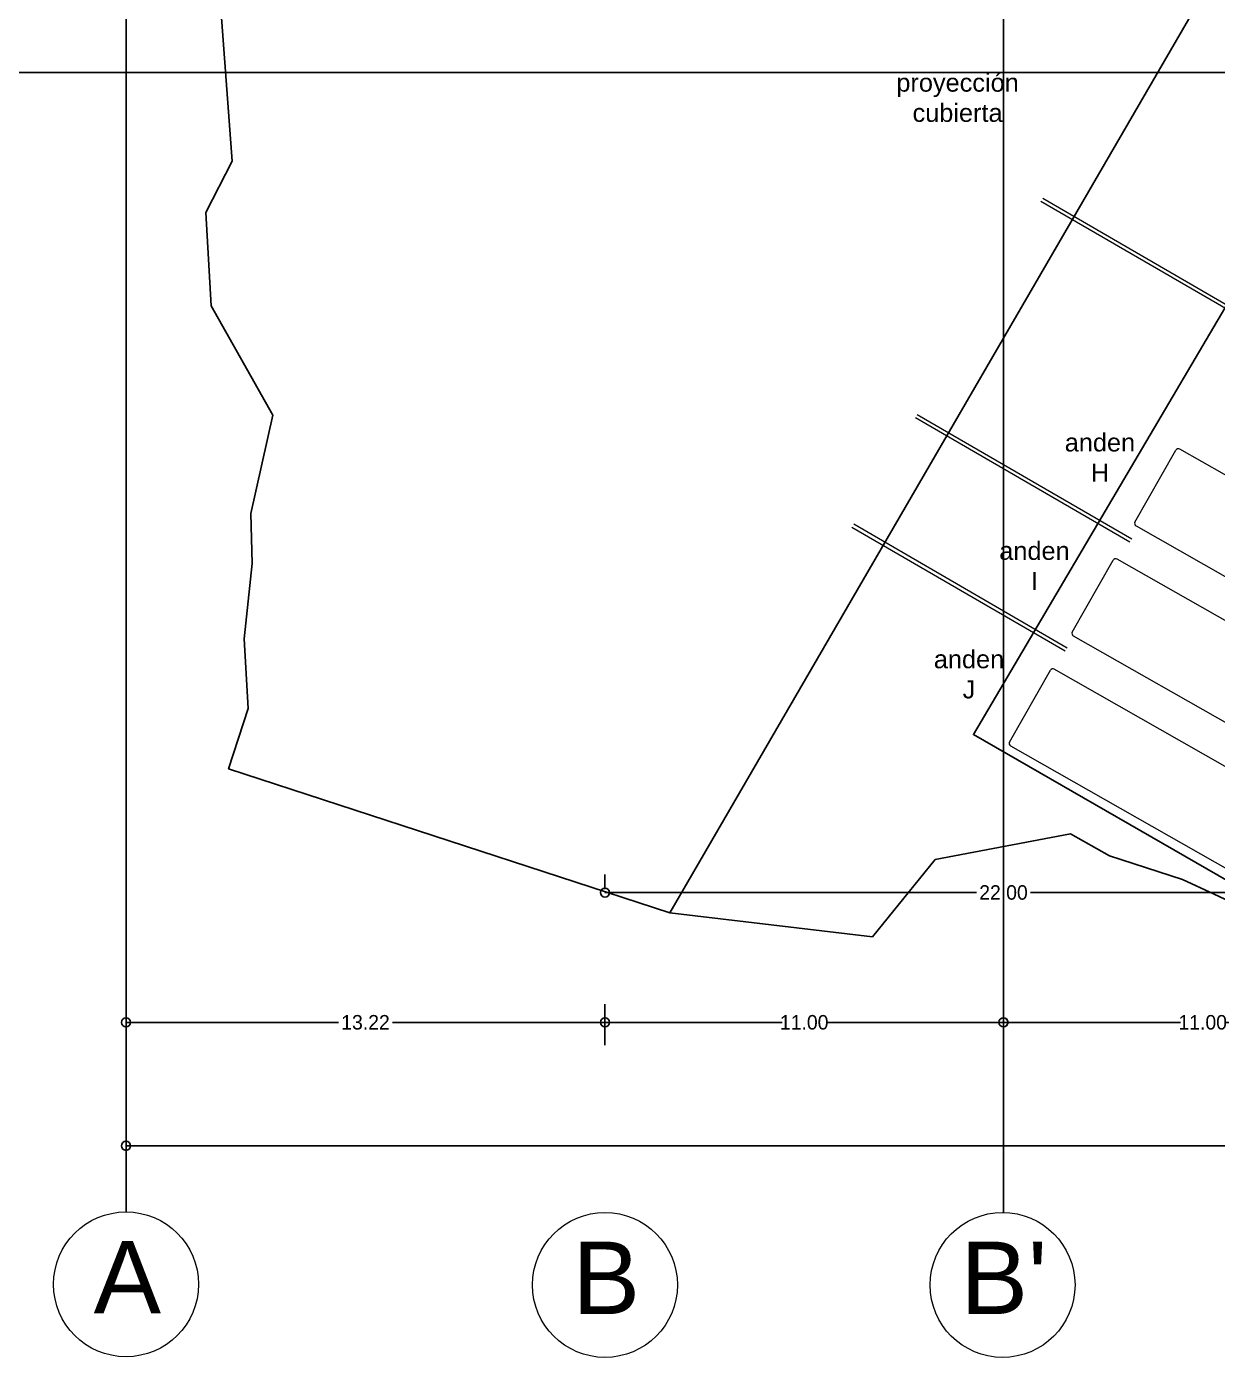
# Model space of a CAD drawing. Header units: millimetres. Extents: x 744843 to 745492, y 2520966 to 2521458.
# Drawn here: x 745333.37 to 745366.24, y 2521053.85 to 2521090.59 of the extents above; entities that cross this region are included whole.
import ezdxf
from ezdxf.enums import TextEntityAlignment as Align

# ---------------------------------------------------------------- set-up
doc = ezdxf.new("R2010")
doc.units = ezdxf.units.MM
doc.header["$PDMODE"] = 35
doc.header["$PDSIZE"] = 1
doc.linetypes.add('HIDDEN', pattern=[9.525, 6.35, -3.175])
for name, color, linetype in [('A_Cotas_Ejes', 8, 'Continuous'), ('A_Cotas_Total', 8, 'Continuous'), ('A_Ejes', 8, 'Continuous'), ('A_Piso', 161, 'Continuous')]:
    doc.layers.add(name, color=color, linetype=linetype)
for name, color, linetype, lineweight in [('A_Muebles', 8, 'Continuous', 20), ('A_Proyecciones', 192, 'HIDDEN', 20), ('A_Textos', 4, 'Continuous', 20)]:
    doc.layers.add(name, color=color, linetype=linetype, lineweight=lineweight)
doc.styles.add('Arial', font='arial.ttf', dxfattribs={"height": 1})
doc.dimstyles.new('EJES', dxfattribs={"dimtxt": 0.25, "dimasz": 0.25, "dimexe": 0.5, "dimexo": 0.25, "dimgap": 0.01, "dimtad": 0, "dimtih": 1, "dimtoh": 1, "dimzin": 4, "dimdsep": 46, "dimtxsty": 'Standard', "dimblk": 'ORIGIN', "dimcen": 0.09, "dimclrd": 8, "dimclre": 8, "dimclrt": 4, "dimadec": 1, "dimazin": 0, "dimtfac": 1, "dimtofl": 0, "dimtmove": 2, "dimatfit": 3, "dimfxl": 0.15, "dimtolj": 1, "dimtzin": 0, "dimlwd": -1, "dimlwe": -1, "dimarcsym": 0})

# ---------------------------------------------------------------- blocks, each defined once
blk = doc.blocks.new('TRAILER')
at = {"layer": 'A_Muebles', "linetype": 'ByBlock'}
for p, q in [((0.127, 2.286), (0.051, 2.286)), ((0.178, 2.286), (1.476, 2.286)), ((1.725, 2.286), (3.099, 2.286)), ((2.286, 2.083), (2.286, 2.286)), ((3.099, 2.083), (3.099, 2.286)), ((3.251, 1.854), (3.251, 2.286)), ((4.318, 2.286), (3.251, 2.286)), ((4.293, 2.286), (4.293, 1.778)), ((4.714, 2.362), (4.877, 2.362)), ((4.877, 2.362), (4.877, 0.076)), ((18.516, 2.438), (4.953, 2.438)), ((18.593, 2.362), (18.593, 0.076)), ((0, 0.406), (0, 2.032)), ((1.473, 1.905), (0.051, 1.702)), ((0.076, 1.706), (0.076, 2.032)), ((0.152, 2.032), (0.152, 1.778)), ((0.254, 2.032), (0.152, 2.032)), ((0.356, 1.93), (1.245, 1.93)), ((0.356, 1.93), (0.356, 1.88)), ((1.422, 2.159), (1.197, 1.865)), ((1.349, 1.887), (1.473, 2.032)), ((1.829, 2.057), (1.473, 1.905)), ((1.778, 1.219), (1.829, 1.93)), ((3.15, 2.083), (1.829, 2.057)), ((1.88, 1.981), (1.829, 1.93)), ((1.981, 2.007), (1.88, 1.981)), ((2.083, 1.956), (1.981, 2.007)), ((2.032, 1.905), (2.007, 1.219)), ((2.083, 1.956), (2.032, 1.905)), ((3.023, 2.03), (2.122, 2.012)), ((2.22, 1.963), (2.122, 2.012)), ((3.023, 1.979), (2.22, 1.963)), ((3.023, 2.03), (3.023, 1.979)), ((3.099, 0.508), (3.099, 1.93)), ((3.15, 0.356), (3.15, 2.083)), ((3.15, 1.854), (4.166, 1.854)), ((4.166, 0.584), (4.166, 1.854)), ((4.714, 2.134), (4.877, 2.134)), ((4.714, 2.057), (4.877, 2.057)), ((0.051, 1.702), (0.051, 0.737)), ((0.254, 1.778), (0.152, 1.778)), ((0.178, 0.716), (0.178, 1.722)), ((0.229, 1.778), (0.229, 1.731)), ((4.877, 1.778), (4.166, 1.778)), ((4.166, 1.702), (4.877, 1.702)), ((4.394, 1.702), (4.394, 0.737)), ((4.445, 0.737), (4.445, 1.702)), ((4.445, 1.633), (4.891, 1.219)), ((4.52, 1.702), (4.877, 1.371)), ((4.714, 1.829), (4.877, 1.829)), ((0.178, 1.219), (1.473, 1.219)), ((1.778, 1.219), (1.829, 0.508)), ((2.007, 1.219), (1.778, 1.219)), ((2.007, 1.219), (1.778, 1.219)), ((2.032, 0.533), (2.007, 1.219)), ((4.394, 1.245), (4.166, 1.245)), ((4.166, 1.194), (4.394, 1.194)), ((4.445, 1.245), (4.864, 1.245)), ((4.891, 1.219), (4.445, 0.806)), ((4.445, 1.194), (4.864, 1.194)), ((1.473, 0.533), (0.051, 0.737)), ((4.877, 0.737), (4.166, 0.737)), ((4.877, 1.067), (4.52, 0.737)), ((0.076, 0.732), (0.076, 0.406)), ((0.152, 0.406), (0.152, 0.66)), ((0.254, 0.66), (0.152, 0.66)), ((0.254, 0.406), (0.152, 0.406)), ((0.229, 0.66), (0.229, 0.707)), ((0.356, 0.508), (0.356, 0.559)), ((0.356, 0.508), (1.245, 0.508)), ((1.422, 0.279), (1.197, 0.573)), ((1.349, 0.551), (1.473, 0.406)), ((1.829, 0.381), (1.473, 0.533)), ((1.88, 0.457), (1.829, 0.508)), ((3.15, 0.356), (1.829, 0.381)), ((1.981, 0.432), (1.88, 0.457)), ((2.083, 0.483), (1.981, 0.432)), ((2.083, 0.483), (2.032, 0.533)), ((2.22, 0.475), (2.122, 0.426)), ((3.023, 0.409), (2.122, 0.426)), ((3.023, 0.46), (2.22, 0.475)), ((3.023, 0.409), (3.023, 0.46)), ((3.15, 0.584), (4.166, 0.584)), ((3.251, 0.152), (3.251, 0.584)), ((4.877, 0.66), (4.166, 0.66)), ((4.318, 0.66), (4.318, 0.152)), ((4.714, 0.61), (4.877, 0.61)), ((4.714, 0.381), (4.877, 0.381)), ((0.127, 0.152), (0.051, 0.152)), ((1.476, 0.152), (0.178, 0.152)), ((3.099, 0.152), (1.725, 0.152)), ((2.286, 0.152), (2.286, 0.356)), ((3.099, 0.152), (3.099, 0.356)), ((4.318, 0.152), (3.251, 0.152)), ((4.714, 0.305), (4.877, 0.305)), ((4.714, 0.076), (4.877, 0.076)), ((4.953, 0), (18.516, 0))]:
    blk.add_line(p, q, dxfattribs=at)
for centre, radius in [((1.6, 2.159), 0.178), ((1.6, 2.159), 0.102), ((3.48, 2.032), 0.0508), ((0.102, 1.219), 0.0508), ((1.6, 0.279), 0.178), ((1.6, 0.279), 0.102), ((3.48, 0.406), 0.0508)]:
    blk.add_circle(centre, radius, dxfattribs=at)
for centre, radius, start, end in [((1.613, 1.842), 1.624, 164.1161, 173.264), ((1.689, 1.842), 1.624, 164.1161, 173.264), ((0.464, 2.108), 0.337, 148.1092, 193.0861), ((4.14, 1.981), 0.94, 161.0754, 187.7664), ((3.429, 1.981), 0.94, 347.5131, 18.9246), ((4.817, 2.248), 0.154, 132.075, 227.925), ((4.953, 2.362), 0.0762, 90, 180), ((18.516, 2.362), 0.0762, 0, 90), ((0.191, 1.969), 0.0635, 126.8699, 233.1301), ((0.191, 1.842), 0.0635, 126.8699, 233.1301), ((0.254, 1.93), 0.102, 0, 90), ((0.254, 1.88), 0.102, 270, 0), ((4.817, 1.943), 0.154, 132.075, 227.925), ((1.613, 0.597), 1.624, 186.736, 195.8839), ((1.689, 0.597), 1.624, 186.736, 195.8839), ((0.191, 0.597), 0.0635, 126.8699, 233.1301), ((0.191, 0.47), 0.0635, 126.8699, 233.1301), ((0.464, 0.33), 0.337, 166.9139, 211.8908), ((0.254, 0.559), 0.102, 0, 90), ((0.254, 0.508), 0.102, 270, 0), ((4.14, 0.457), 0.94, 172.2336, 198.9246), ((3.429, 0.457), 0.94, 341.0754, 12.4869), ((4.817, 0.495), 0.154, 132.075, 227.925), ((4.817, 0.191), 0.154, 132.075, 227.925), ((4.953, 0.076), 0.0762, 180, 270), ((18.516, 0.076), 0.0762, 270, 0)]:
    blk.add_arc(centre, radius, start, end, dxfattribs=at)
blk = doc.blocks.new('boya-eje-2')
at = {"layer": 'A_Textos', "color": 5}
blk.add_circle((0, -2), 2, dxfattribs=at)
at = {"layer": 'A_Textos', "ltscale": 0.1, "style": 'Arial'}
blk.add_attdef('A', text='', height=2, dxfattribs=at).set_placement((0.036, -1.804), align=Align.MIDDLE_CENTER)
blk = doc.blocks.new('_Origin')
at = {"color": 0, "linetype": 'ByBlock', "lineweight": -2}
blk.add_line((0, 0), (-1, 0), dxfattribs=at)
blk.add_circle((0, 0), 0.5, dxfattribs=at)
blk = doc.blocks.new('*D227')
at = {"layer": 'A_Cotas_Total', "color": 8, "transparency": 16777216}
for p, q in [((745336.113, 2521060.313), (745336.113, 2521059.192)), ((745472.573, 2521060.313), (745472.573, 2521059.192)), ((745336.363, 2521059.692), (745389.575, 2521059.692)), ((745472.323, 2521059.692), (745391.395, 2521059.692))]:
    blk.add_line(p, q, dxfattribs=at)
at = {"layer": 'Defpoints', "color": 0, "transparency": 16777216}
for p in [(745336.113, 2521060.663), (745472.573, 2521060.663), (745472.573, 2521059.692)]:
    blk.add_point(p, dxfattribs=at)
at = {"layer": 'A_Cotas_Total', "color": 8, "transparency": 16777216, "xscale": 0.25, "yscale": 0.25, "zscale": 0.25, "rotation": 180}
blk.add_blockref('_Origin', (745336.113, 2521059.692), dxfattribs=at)
at = {"layer": 'A_Cotas_Total', "color": 8, "transparency": 16777216, "xscale": 0.25, "yscale": 0.25, "zscale": 0.25}
blk.add_blockref('_Origin', (745472.573, 2521059.692), dxfattribs=at)
at = {"layer": 'A_Cotas_Total', "color": 4, "transparency": 16777216, "insert": (745390.485, 2521059.692), "char_height": 0.4, "attachment_point": 5}
blk.add_mtext('\\A1;136.50', dxfattribs=at)
blk = doc.blocks.new('*D228')
at = {"layer": 'A_Cotas_Ejes', "color": 8, "transparency": 16777216}
for p, q in [((745349.333, 2521062.47), (745349.333, 2521063.6)), ((745360.332, 2521062.47), (745360.332, 2521063.6)), ((745349.583, 2521063.1), (745354.222, 2521063.1)), ((745360.082, 2521063.1), (745355.442, 2521063.1))]:
    blk.add_line(p, q, dxfattribs=at)
at = {"layer": 'Defpoints', "color": 0, "transparency": 16777216}
for p in [(745360.332, 2521063.1), (745349.333, 2521062.12), (745360.332, 2521062.12)]:
    blk.add_point(p, dxfattribs=at)
at = {"layer": 'A_Cotas_Ejes', "color": 8, "transparency": 16777216, "xscale": 0.25, "yscale": 0.25, "zscale": 0.25, "rotation": 180}
blk.add_blockref('_Origin', (745349.333, 2521063.1), dxfattribs=at)
at = {"layer": 'A_Cotas_Ejes', "color": 8, "transparency": 16777216, "xscale": 0.25, "yscale": 0.25, "zscale": 0.25}
blk.add_blockref('_Origin', (745360.332, 2521063.1), dxfattribs=at)
at = {"layer": 'A_Cotas_Ejes', "color": 4, "transparency": 16777216, "insert": (745354.832, 2521063.1), "char_height": 0.4, "attachment_point": 5}
blk.add_mtext('\\A1;11.00', dxfattribs=at)
blk = doc.blocks.new('*D234')
at = {"layer": 'A_Cotas_Ejes', "color": 8, "transparency": 16777216}
for p, q in [((745336.113, 2521063.145), (745336.113, 2521063.6)), ((745349.333, 2521063.145), (745349.333, 2521063.6)), ((745336.363, 2521063.1), (745341.979, 2521063.1)), ((745349.083, 2521063.1), (745343.466, 2521063.1))]:
    blk.add_line(p, q, dxfattribs=at)
at = {"layer": 'Defpoints', "color": 0, "transparency": 16777216}
for p in [(745336.113, 2521063.1), (745336.113, 2521062.795), (745349.333, 2521062.795)]:
    blk.add_point(p, dxfattribs=at)
at = {"layer": 'A_Cotas_Ejes', "color": 8, "transparency": 16777216, "xscale": 0.25, "yscale": 0.25, "zscale": 0.25, "rotation": 180}
blk.add_blockref('_Origin', (745336.113, 2521063.1), dxfattribs=at)
at = {"layer": 'A_Cotas_Ejes', "color": 8, "transparency": 16777216, "xscale": 0.25, "yscale": 0.25, "zscale": 0.25}
blk.add_blockref('_Origin', (745349.333, 2521063.1), dxfattribs=at)
at = {"layer": 'A_Cotas_Ejes', "color": 4, "transparency": 16777216, "insert": (745342.723, 2521063.1), "char_height": 0.4, "attachment_point": 5}
blk.add_mtext('\\A1;13.22', dxfattribs=at)
blk = doc.blocks.new('*D235')
at = {"layer": 'A_Cotas_Ejes', "color": 8, "transparency": 16777216}
for p, q in [((745360.333, 2521062.47), (745360.333, 2521063.6)), ((745371.332, 2521062.47), (745371.332, 2521063.6)), ((745360.583, 2521063.1), (745365.222, 2521063.1)), ((745371.082, 2521063.1), (745366.442, 2521063.1))]:
    blk.add_line(p, q, dxfattribs=at)
at = {"layer": 'Defpoints', "color": 0, "transparency": 16777216}
for p in [(745371.332, 2521063.1), (745360.333, 2521062.12), (745371.332, 2521062.12)]:
    blk.add_point(p, dxfattribs=at)
at = {"layer": 'A_Cotas_Ejes', "color": 8, "transparency": 16777216, "xscale": 0.25, "yscale": 0.25, "zscale": 0.25, "rotation": 180}
blk.add_blockref('_Origin', (745360.333, 2521063.1), dxfattribs=at)
at = {"layer": 'A_Cotas_Ejes', "color": 8, "transparency": 16777216, "xscale": 0.25, "yscale": 0.25, "zscale": 0.25}
blk.add_blockref('_Origin', (745371.332, 2521063.1), dxfattribs=at)
at = {"layer": 'A_Cotas_Ejes', "color": 4, "transparency": 16777216, "insert": (745365.832, 2521063.1), "char_height": 0.4, "attachment_point": 5}
blk.add_mtext('\\A1;11.00', dxfattribs=at)
blk = doc.blocks.new('*D236')
at = {"layer": 'A_Cotas_Ejes', "color": 8, "transparency": 16777216}
for p, q in [((745349.332, 2521066.777), (745349.332, 2521067.184)), ((745371.334, 2521066.777), (745371.334, 2521067.184)), ((745349.582, 2521066.684), (745359.59, 2521066.684)), ((745371.084, 2521066.684), (745361.076, 2521066.684))]:
    blk.add_line(p, q, dxfattribs=at)
at = {"layer": 'Defpoints', "color": 0, "transparency": 16777216}
for p in [(745371.334, 2521066.684), (745349.332, 2521066.427), (745371.334, 2521066.427)]:
    blk.add_point(p, dxfattribs=at)
at = {"layer": 'A_Cotas_Ejes', "color": 8, "transparency": 16777216, "xscale": 0.25, "yscale": 0.25, "zscale": 0.25}
for p, rotation in [((745349.332, 2521066.684), 180.0003657202987), ((745371.334, 2521066.684), 0.0003657202986722009)]:
    blk.add_blockref('_Origin', p, dxfattribs=dict(at, rotation=rotation))
at = {"layer": 'A_Cotas_Ejes', "color": 4, "transparency": 16777216, "insert": (745360.333, 2521066.684), "char_height": 0.4, "attachment_point": 5}
blk.add_mtext('\\A1;22.00', dxfattribs=at)

msp = doc.modelspace()

# ---------------------------------------------------------------- linework, layer by layer
at = {"layer": 'A_Ejes'}
for p, q in [((745336.112, 2521057.851), (745336.112, 2521173.138)), ((745360.332, 2521057.851), (745360.332, 2521173.138))]:
    msp.add_line(p, q, dxfattribs=at)
at = {"layer": 'A_Ejes', "ltscale": 0.5}
msp.add_line((745296.069, 2521089.329), (745459.401, 2521089.329), dxfattribs=at)
at = {"layer": 'A_Piso', "ltscale": 0.0065}
for points in [[(745349.225, 2521094.68), (745338.466, 2521094.68), (745339.043, 2521086.876), (745338.312, 2521085.463), (745338.458, 2521082.881), (745340.164, 2521079.86), (745339.56, 2521077.151), (745339.596, 2521075.771), (745339.371, 2521073.689), (745339.488, 2521071.764), (745338.943, 2521070.104), (745351.122, 2521066.121), (745367.692, 2521094.679)], [(745366.751, 2521066.359), (745366.15, 2521066.642), (745365.27, 2521067.046), (745363.261, 2521067.695), (745362.18, 2521068.304), (745358.449, 2521067.598), (745356.713, 2521065.462), (745351.122, 2521066.121)]]:
    msp.add_lwpolyline(points, dxfattribs=at)
msp.add_lwpolyline([(745371.019, 2521090.581), (745359.501, 2521071.044), (745367.467, 2521066.466, -0.270889)], format="xyb", dxfattribs=at)
at = {"layer": 'A_Proyecciones', "ltscale": 3}
for points in [[(745361.417, 2521085.855), (745367.396, 2521082.386)], [(745361.366, 2521085.769), (745367.345, 2521082.3)], [(745357.903, 2521079.8), (745363.823, 2521076.366)], [(745357.954, 2521079.887), (745363.874, 2521076.452)], [(745356.149, 2521076.776), (745362.04, 2521073.359)], [(745356.199, 2521076.863), (745362.089, 2521073.445)]]:
    msp.add_lwpolyline(points, dxfattribs=at)

# ---------------------------------------------------------------- block references
at = {"layer": 'A_Muebles', "ltscale": 0.0065, "rotation": 150.3381673135218}
for p in [(745381.287, 2521069.763), (745379.557, 2521066.726), (745377.826, 2521063.688)]:
    msp.add_blockref('TRAILER', p, dxfattribs=at)
at = {"layer": 'A_Textos'}
for p, values in [((745336.112, 2521057.868), {'A': 'A'}), ((745349.332, 2521057.851), {'A': 'B'}), ((745360.307, 2521057.851), {'A': "B'"})]:
    msp.add_blockref('boya-eje-2', p, dxfattribs=at).add_auto_attribs(values)

# ---------------------------------------------------------------- texts
at = {"layer": 'A_Textos', "ltscale": 0.1, "char_height": 0.5, "attachment_point": 2, "style": 'Arial'}
for s, insert, width in [('proyección cubierta', (745359.065, 2521089.296), 4.44747), ('proyección cubierta', (745359.065, 2521089.296), 4.44747), ('anden\\PH', (745362.995, 2521079.362), 13.91647), ('anden\\PI', (745361.188, 2521076.369), 13.91647), ('anden\\PJ', (745359.381, 2521073.377), 13.91647)]:
    msp.add_mtext(s, dxfattribs=dict(at, insert=insert, width=width))

# ---------------------------------------------------------------- dimensions: what is measured, and where the dimension line sits
at = {"layer": 'A_Cotas_Ejes'}
for p1, p2, distance, override, picture, middle in [((745349.332, 2521066.427), (745371.334, 2521066.427), 0.258, {"dimtxt": 0.4, "dimexo": 0.35}, '*D236', (745360.333, 2521066.684)), ((745349.333, 2521062.795), (745336.113, 2521062.795), -0.305, {"dimtxt": 0.4, "dimexo": 0.35}, '*D234', (745342.723, 2521063.1)), ((745349.333, 2521062.12), (745360.332, 2521062.12), 0.98, {"dimtxt": 0.4, "dimexe": 0.5, "dimexo": 0.35, "dimblk": 'Origin'}, '*D228', (745354.832, 2521063.1)), ((745360.333, 2521062.12), (745371.332, 2521062.12), 0.98, {"dimtxt": 0.4, "dimexe": 0.5, "dimexo": 0.35, "dimblk": 'Origin'}, '*D235', (745365.832, 2521063.1))]:
    dim = msp.add_aligned_dim(p1=p1, p2=p2, distance=distance, dimstyle='EJES', override=override, dxfattribs=at)
    dim.commit()
    dim.dimension.update_dxf_attribs({"geometry": picture, "text_midpoint": middle})
at = {"layer": 'A_Cotas_Total'}
dim = msp.add_linear_dim(base=(745472.573, 2521059.692), p1=(745336.113, 2521060.663), p2=(745472.573, 2521060.663), text='136.50', dimstyle='EJES', override={"dimtxt": 0.4, "dimexo": 0.35}, dxfattribs=at)
dim.commit()
dim.dimension.update_dxf_attribs({"geometry": '*D227', "text_midpoint": (745390.485, 2521059.692), "dimtype": 160})

doc.saveas('drawing.dxf')
